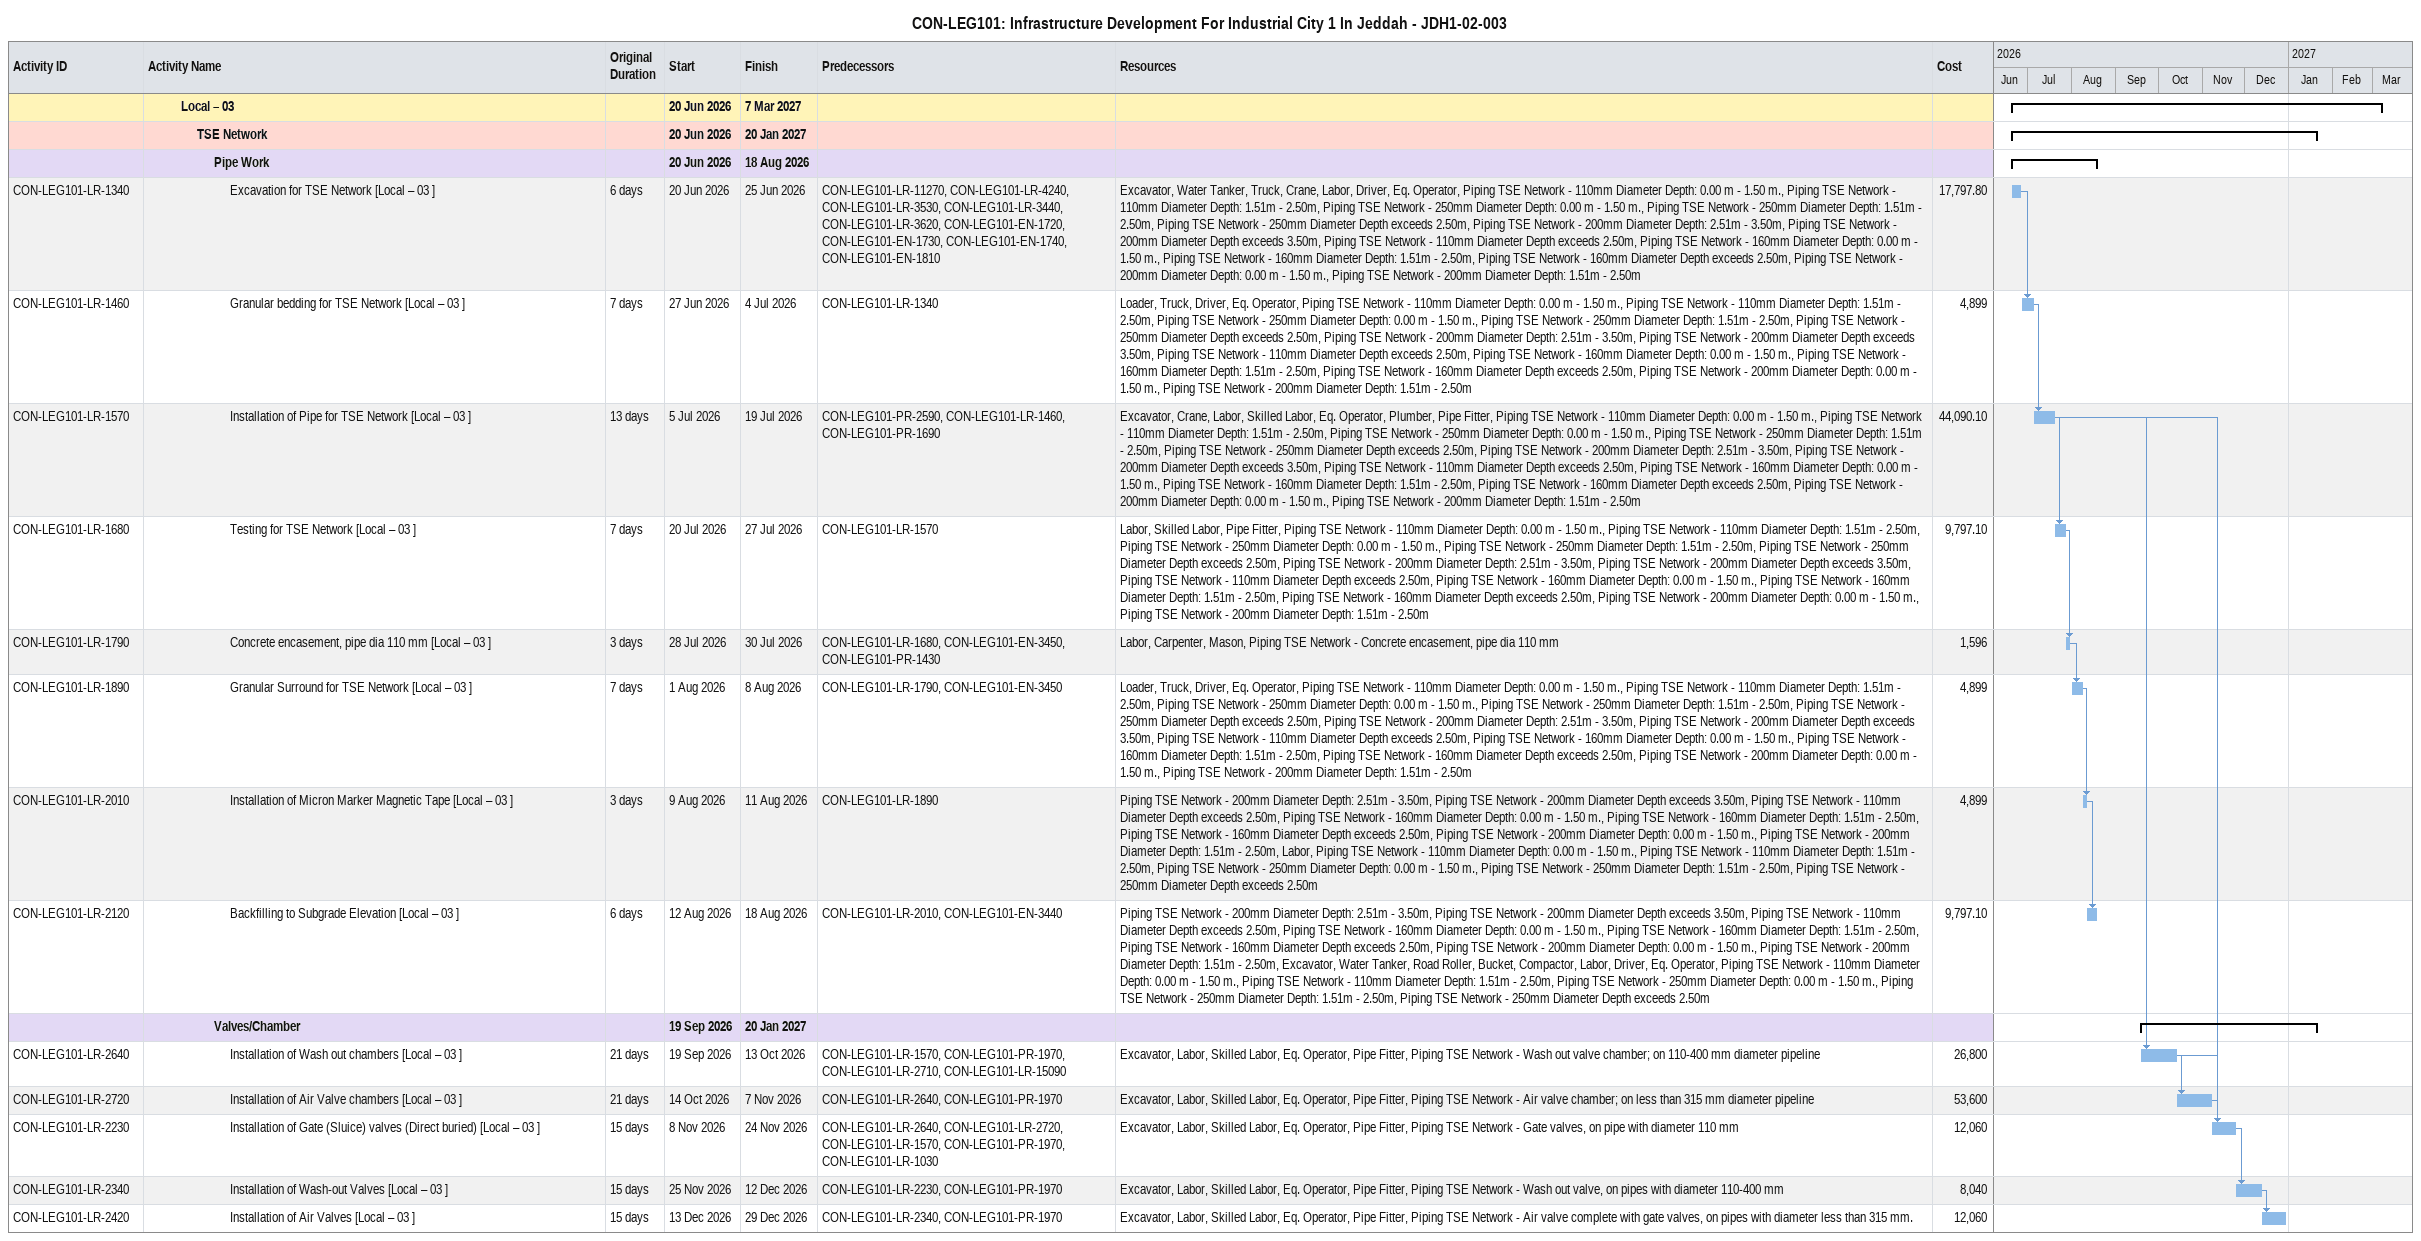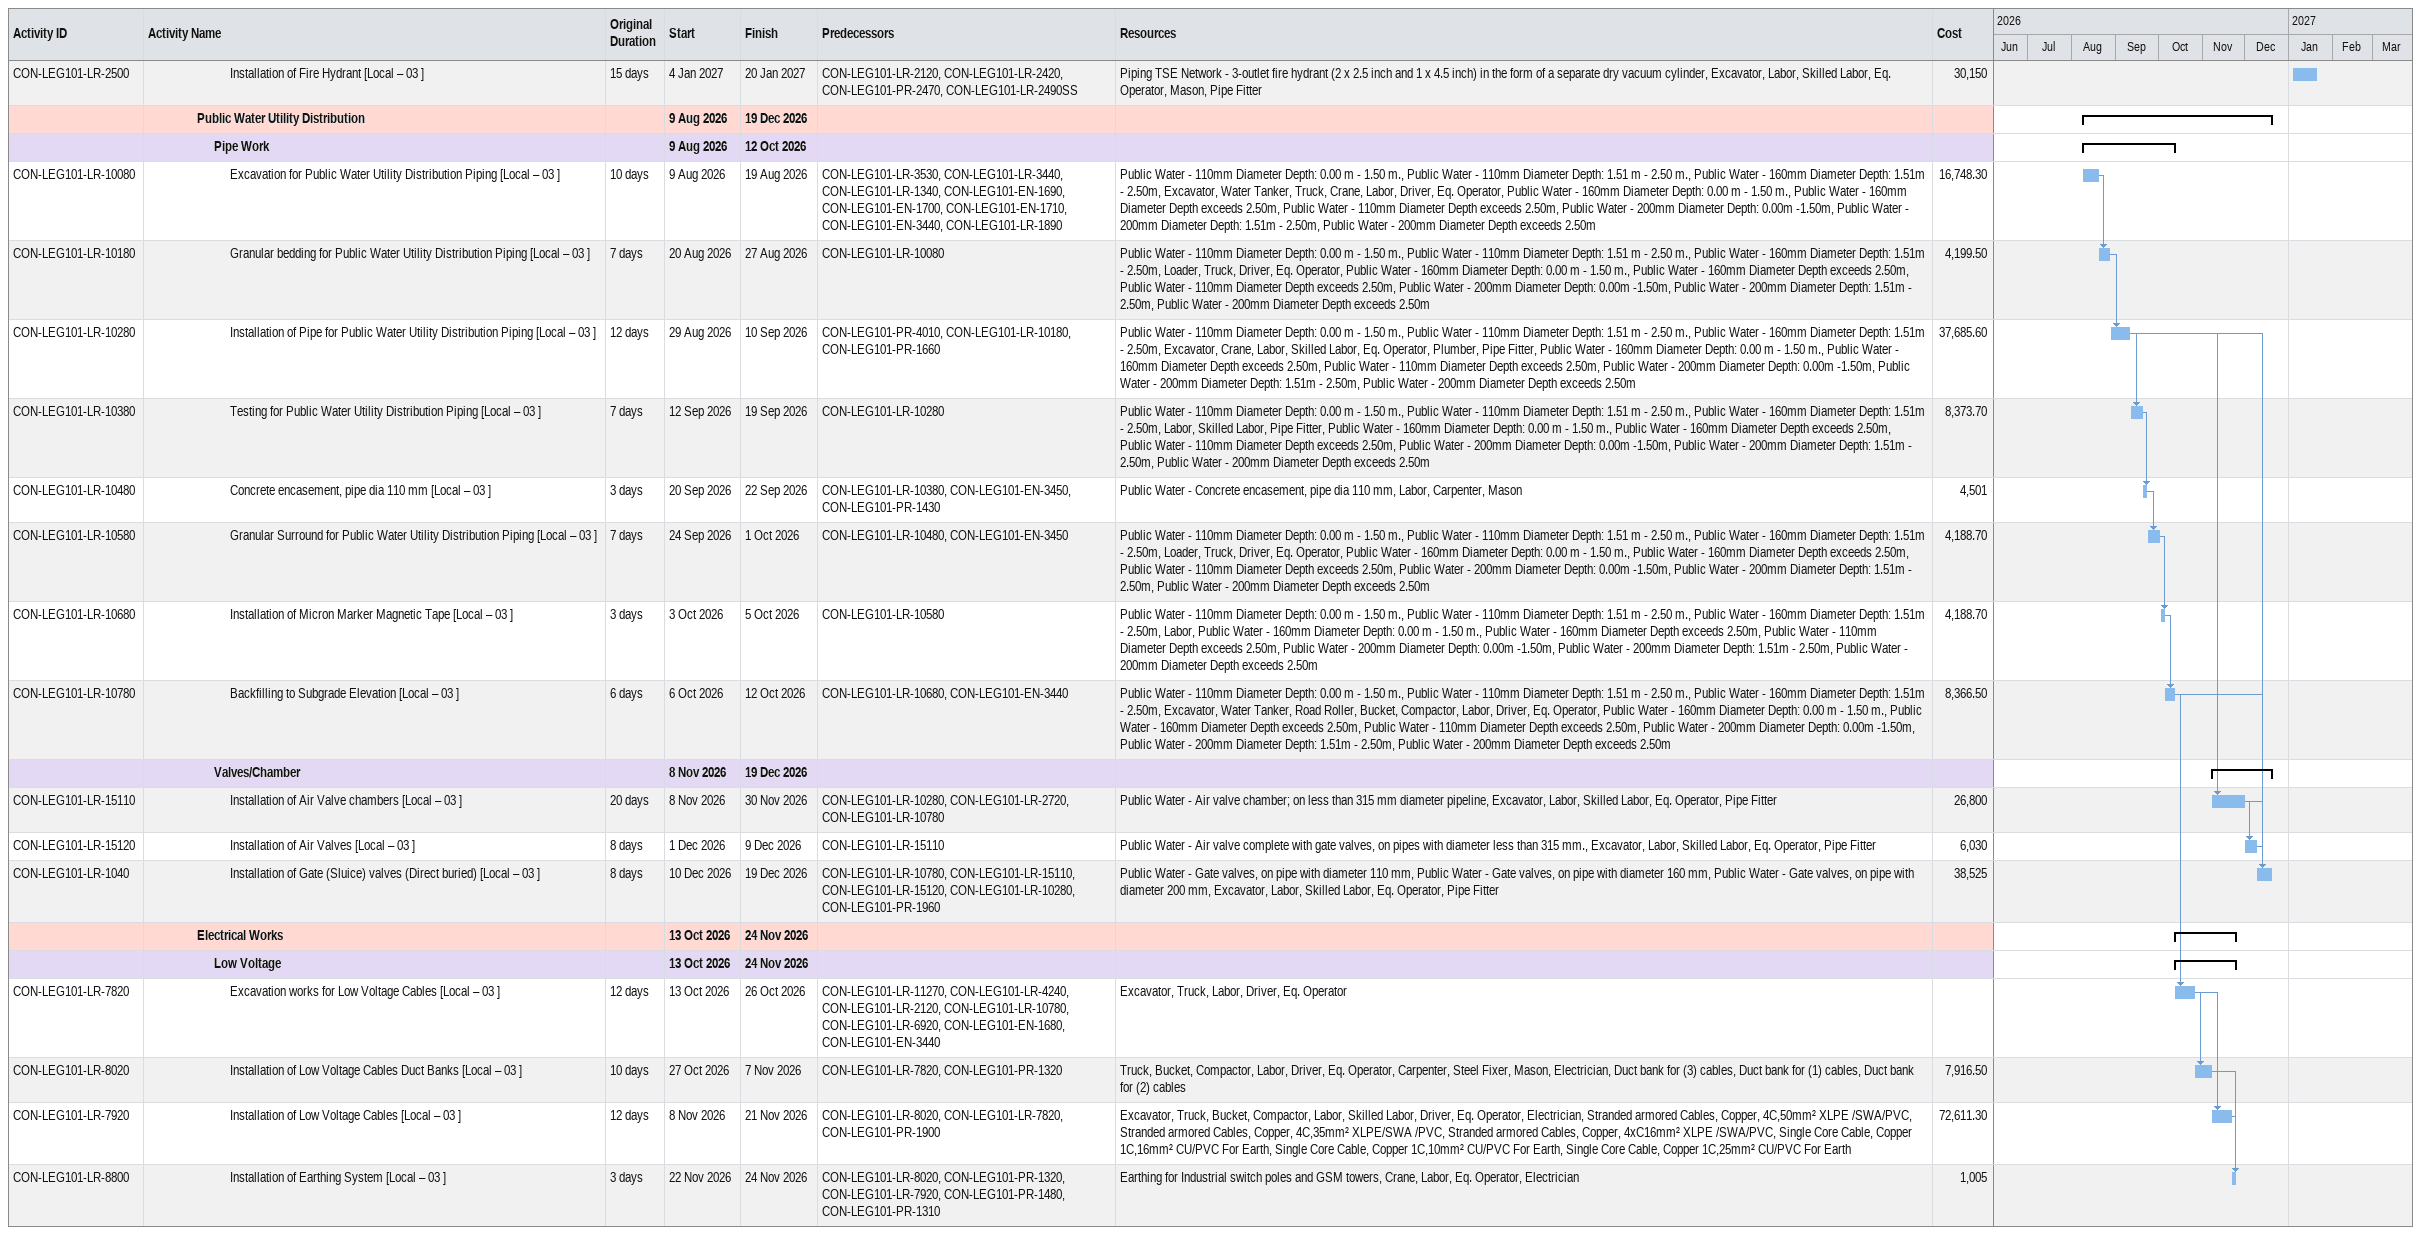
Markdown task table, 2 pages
CON-LEG101: Infrastructure Development For Industrial City 1 In Jeddah - JDH1-02-003

| ID | Level | Task | Original duration | Start | Finish | Predecessors | Resources | Cost |
|---|---|---|---|---|---|---|---|---|
|  | 3 | **Local – 03** |  | 2026-06-20 | 2027-03-07 |  |  |  |
|  | 4 | **TSE Network** |  | 2026-06-20 | 2027-01-20 |  |  |  |
|  | 5 | **Pipe Work** |  | 2026-06-20 | 2026-08-18 |  |  |  |
| CON-LEG101-LR-1340 | 6 | Excavation for TSE Network [Local – 03 ] | 6d | 2026-06-20 | 2026-06-25 | CON-LEG101-LR-11270, CON-LEG101-LR-4240, CON-LEG101-LR-3530, CON-LEG101-LR-3440, CON-LEG101-LR-3620, CON-LEG101-EN-1720, CON-LEG101-EN-1730, CON-LEG101-EN-1740, CON-LEG101-EN-1810 | Excavator, Water Tanker, Truck, Crane, Labor, Driver, Eq. Operator, Piping TSE Network - 110mm Diameter Depth: 0.00 m - 1.50 m., Piping TSE Network - 110mm Diameter Depth: 1.51m - 2.50m, Piping TSE Network - 250mm Diameter Depth: 0.00 m - 1.50 m., Piping TSE Network - 250mm Diameter Depth: 1.51m - 2.50m, Piping TSE Network - 250mm Diameter Depth exceeds 2.50m, Piping TSE Network - 200mm Diameter Depth: 2.51m - 3.50m, Piping TSE Network - 200mm Diameter Depth exceeds 3.50m, Piping TSE Network - 110mm Diameter Depth exceeds 2.50m, Piping TSE Network - 160mm Diameter Depth: 0.00 m - 1.50 m., Piping TSE Network - 160mm Diameter Depth: 1.51m - 2.50m, Piping TSE Network - 160mm Diameter Depth exceeds 2.50m, Piping TSE Network - 200mm Diameter Depth: 0.00 m - 1.50 m., Piping TSE Network - 200mm Diameter Depth: 1.51m - 2.50m | 17797.80 |
| CON-LEG101-LR-1460 | 6 | Granular bedding for TSE Network [Local – 03 ] | 7d | 2026-06-27 | 2026-07-04 | CON-LEG101-LR-1340 | Loader, Truck, Driver, Eq. Operator, Piping TSE Network - 110mm Diameter Depth: 0.00 m - 1.50 m., Piping TSE Network - 110mm Diameter Depth: 1.51m - 2.50m, Piping TSE Network - 250mm Diameter Depth: 0.00 m - 1.50 m., Piping TSE Network - 250mm Diameter Depth: 1.51m - 2.50m, Piping TSE Network - 250mm Diameter Depth exceeds 2.50m, Piping TSE Network - 200mm Diameter Depth: 2.51m - 3.50m, Piping TSE Network - 200mm Diameter Depth exceeds 3.50m, Piping TSE Network - 110mm Diameter Depth exceeds 2.50m, Piping TSE Network - 160mm Diameter Depth: 0.00 m - 1.50 m., Piping TSE Network - 160mm Diameter Depth: 1.51m - 2.50m, Piping TSE Network - 160mm Diameter Depth exceeds 2.50m, Piping TSE Network - 200mm Diameter Depth: 0.00 m - 1.50 m., Piping TSE Network - 200mm Diameter Depth: 1.51m - 2.50m | 4899 |
| CON-LEG101-LR-1570 | 6 | Installation of Pipe for TSE Network [Local – 03 ] | 13d | 2026-07-05 | 2026-07-19 | CON-LEG101-PR-2590, CON-LEG101-LR-1460, CON-LEG101-PR-1690 | Excavator, Crane, Labor, Skilled Labor, Eq. Operator, Plumber, Pipe Fitter, Piping TSE Network - 110mm Diameter Depth: 0.00 m - 1.50 m., Piping TSE Network - 110mm Diameter Depth: 1.51m - 2.50m, Piping TSE Network - 250mm Diameter Depth: 0.00 m - 1.50 m., Piping TSE Network - 250mm Diameter Depth: 1.51m - 2.50m, Piping TSE Network - 250mm Diameter Depth exceeds 2.50m, Piping TSE Network - 200mm Diameter Depth: 2.51m - 3.50m, Piping TSE Network - 200mm Diameter Depth exceeds 3.50m, Piping TSE Network - 110mm Diameter Depth exceeds 2.50m, Piping TSE Network - 160mm Diameter Depth: 0.00 m - 1.50 m., Piping TSE Network - 160mm Diameter Depth: 1.51m - 2.50m, Piping TSE Network - 160mm Diameter Depth exceeds 2.50m, Piping TSE Network - 200mm Diameter Depth: 0.00 m - 1.50 m., Piping TSE Network - 200mm Diameter Depth: 1.51m - 2.50m | 44090.10 |
| CON-LEG101-LR-1680 | 6 | Testing for TSE Network [Local – 03 ] | 7d | 2026-07-20 | 2026-07-27 | CON-LEG101-LR-1570 | Labor, Skilled Labor, Pipe Fitter, Piping TSE Network - 110mm Diameter Depth: 0.00 m - 1.50 m., Piping TSE Network - 110mm Diameter Depth: 1.51m - 2.50m, Piping TSE Network - 250mm Diameter Depth: 0.00 m - 1.50 m., Piping TSE Network - 250mm Diameter Depth: 1.51m - 2.50m, Piping TSE Network - 250mm Diameter Depth exceeds 2.50m, Piping TSE Network - 200mm Diameter Depth: 2.51m - 3.50m, Piping TSE Network - 200mm Diameter Depth exceeds 3.50m, Piping TSE Network - 110mm Diameter Depth exceeds 2.50m, Piping TSE Network - 160mm Diameter Depth: 0.00 m - 1.50 m., Piping TSE Network - 160mm Diameter Depth: 1.51m - 2.50m, Piping TSE Network - 160mm Diameter Depth exceeds 2.50m, Piping TSE Network - 200mm Diameter Depth: 0.00 m - 1.50 m., Piping TSE Network - 200mm Diameter Depth: 1.51m - 2.50m | 9797.10 |
| CON-LEG101-LR-1790 | 6 | Concrete encasement, pipe dia 110 mm [Local – 03 ] | 3d | 2026-07-28 | 2026-07-30 | CON-LEG101-LR-1680, CON-LEG101-EN-3450, CON-LEG101-PR-1430 | Labor, Carpenter, Mason, Piping TSE Network - Concrete encasement, pipe dia 110 mm | 1596 |
| CON-LEG101-LR-1890 | 6 | Granular Surround for TSE Network [Local – 03 ] | 7d | 2026-08-01 | 2026-08-08 | CON-LEG101-LR-1790, CON-LEG101-EN-3450 | Loader, Truck, Driver, Eq. Operator, Piping TSE Network - 110mm Diameter Depth: 0.00 m - 1.50 m., Piping TSE Network - 110mm Diameter Depth: 1.51m - 2.50m, Piping TSE Network - 250mm Diameter Depth: 0.00 m - 1.50 m., Piping TSE Network - 250mm Diameter Depth: 1.51m - 2.50m, Piping TSE Network - 250mm Diameter Depth exceeds 2.50m, Piping TSE Network - 200mm Diameter Depth: 2.51m - 3.50m, Piping TSE Network - 200mm Diameter Depth exceeds 3.50m, Piping TSE Network - 110mm Diameter Depth exceeds 2.50m, Piping TSE Network - 160mm Diameter Depth: 0.00 m - 1.50 m., Piping TSE Network - 160mm Diameter Depth: 1.51m - 2.50m, Piping TSE Network - 160mm Diameter Depth exceeds 2.50m, Piping TSE Network - 200mm Diameter Depth: 0.00 m - 1.50 m., Piping TSE Network - 200mm Diameter Depth: 1.51m - 2.50m | 4899 |
| CON-LEG101-LR-2010 | 6 | Installation of Micron Marker Magnetic Tape [Local – 03 ] | 3d | 2026-08-09 | 2026-08-11 | CON-LEG101-LR-1890 | Piping TSE Network - 200mm Diameter Depth: 2.51m - 3.50m, Piping TSE Network - 200mm Diameter Depth exceeds 3.50m, Piping TSE Network - 110mm Diameter Depth exceeds 2.50m, Piping TSE Network - 160mm Diameter Depth: 0.00 m - 1.50 m., Piping TSE Network - 160mm Diameter Depth: 1.51m - 2.50m, Piping TSE Network - 160mm Diameter Depth exceeds 2.50m, Piping TSE Network - 200mm Diameter Depth: 0.00 m - 1.50 m., Piping TSE Network - 200mm Diameter Depth: 1.51m - 2.50m, Labor, Piping TSE Network - 110mm Diameter Depth: 0.00 m - 1.50 m., Piping TSE Network - 110mm Diameter Depth: 1.51m - 2.50m, Piping TSE Network - 250mm Diameter Depth: 0.00 m - 1.50 m., Piping TSE Network - 250mm Diameter Depth: 1.51m - 2.50m, Piping TSE Network - 250mm Diameter Depth exceeds 2.50m | 4899 |
| CON-LEG101-LR-2120 | 6 | Backfilling to Subgrade Elevation [Local – 03 ] | 6d | 2026-08-12 | 2026-08-18 | CON-LEG101-LR-2010, CON-LEG101-EN-3440 | Piping TSE Network - 200mm Diameter Depth: 2.51m - 3.50m, Piping TSE Network - 200mm Diameter Depth exceeds 3.50m, Piping TSE Network - 110mm Diameter Depth exceeds 2.50m, Piping TSE Network - 160mm Diameter Depth: 0.00 m - 1.50 m., Piping TSE Network - 160mm Diameter Depth: 1.51m - 2.50m, Piping TSE Network - 160mm Diameter Depth exceeds 2.50m, Piping TSE Network - 200mm Diameter Depth: 0.00 m - 1.50 m., Piping TSE Network - 200mm Diameter Depth: 1.51m - 2.50m, Excavator, Water Tanker, Road Roller, Bucket, Compactor, Labor, Driver, Eq. Operator, Piping TSE Network - 110mm Diameter Depth: 0.00 m - 1.50 m., Piping TSE Network - 110mm Diameter Depth: 1.51m - 2.50m, Piping TSE Network - 250mm Diameter Depth: 0.00 m - 1.50 m., Piping TSE Network - 250mm Diameter Depth: 1.51m - 2.50m, Piping TSE Network - 250mm Diameter Depth exceeds 2.50m | 9797.10 |
|  | 5 | **Valves/Chamber** |  | 2026-09-19 | 2027-01-20 |  |  |  |
| CON-LEG101-LR-2640 | 6 | Installation of Wash out chambers [Local – 03 ] | 21d | 2026-09-19 | 2026-10-13 | CON-LEG101-LR-1570, CON-LEG101-PR-1970, CON-LEG101-LR-2710, CON-LEG101-LR-15090 | Excavator, Labor, Skilled Labor, Eq. Operator, Pipe Fitter, Piping TSE Network - Wash out valve chamber; on 110-400 mm diameter pipeline | 26800 |
| CON-LEG101-LR-2720 | 6 | Installation of Air Valve chambers [Local – 03 ] | 21d | 2026-10-14 | 2026-11-07 | CON-LEG101-LR-2640, CON-LEG101-PR-1970 | Excavator, Labor, Skilled Labor, Eq. Operator, Pipe Fitter, Piping TSE Network - Air valve chamber; on less than 315 mm diameter pipeline | 53600 |
| CON-LEG101-LR-2230 | 6 | Installation of Gate (Sluice) valves (Direct buried) [Local – 03 ] | 15d | 2026-11-08 | 2026-11-24 | CON-LEG101-LR-2640, CON-LEG101-LR-2720, CON-LEG101-LR-1570, CON-LEG101-PR-1970, CON-LEG101-LR-1030 | Excavator, Labor, Skilled Labor, Eq. Operator, Pipe Fitter, Piping TSE Network - Gate valves, on pipe with diameter 110 mm | 12060 |
| CON-LEG101-LR-2340 | 6 | Installation of Wash-out Valves [Local – 03 ] | 15d | 2026-11-25 | 2026-12-12 | CON-LEG101-LR-2230, CON-LEG101-PR-1970 | Excavator, Labor, Skilled Labor, Eq. Operator, Pipe Fitter, Piping TSE Network - Wash out valve, on pipes with diameter 110-400 mm | 8040 |
| CON-LEG101-LR-2420 | 6 | Installation of Air Valves [Local – 03 ] | 15d | 2026-12-13 | 2026-12-29 | CON-LEG101-LR-2340, CON-LEG101-PR-1970 | Excavator, Labor, Skilled Labor, Eq. Operator, Pipe Fitter, Piping TSE Network - Air valve complete with gate valves, on pipes with diameter less than 315 mm. | 12060 |
| CON-LEG101-LR-2500 | 6 | Installation of Fire Hydrant [Local – 03 ] | 15d | 2027-01-04 | 2027-01-20 | CON-LEG101-LR-2120, CON-LEG101-LR-2420, CON-LEG101-PR-2470, CON-LEG101-LR-2490SS | Piping TSE Network - 3-outlet fire hydrant (2 x 2.5 inch and 1 x 4.5 inch) in the form of a separate dry vacuum cylinder, Excavator, Labor, Skilled Labor, Eq. Operator, Mason, Pipe Fitter | 30150 |
|  | 4 | **Public Water Utility Distribution** |  | 2026-08-09 | 2026-12-19 |  |  |  |
|  | 5 | **Pipe Work** |  | 2026-08-09 | 2026-10-12 |  |  |  |
| CON-LEG101-LR-10080 | 6 | Excavation for Public Water Utility Distribution Piping [Local – 03 ] | 10d | 2026-08-09 | 2026-08-19 | CON-LEG101-LR-3530, CON-LEG101-LR-3440, CON-LEG101-LR-1340, CON-LEG101-EN-1690, CON-LEG101-EN-1700, CON-LEG101-EN-1710, CON-LEG101-EN-3440, CON-LEG101-LR-1890 | Public Water - 110mm Diameter Depth: 0.00 m - 1.50 m., Public Water - 110mm Diameter Depth: 1.51 m - 2.50 m., Public Water - 160mm Diameter Depth: 1.51m - 2.50m, Excavator, Water Tanker, Truck, Crane, Labor, Driver, Eq. Operator, Public Water - 160mm Diameter Depth: 0.00 m - 1.50 m., Public Water - 160mm Diameter Depth exceeds 2.50m, Public Water - 110mm Diameter Depth exceeds 2.50m, Public Water - 200mm Diameter Depth: 0.00m -1.50m, Public Water - 200mm Diameter Depth: 1.51m - 2.50m, Public Water - 200mm Diameter Depth exceeds 2.50m | 16748.30 |
| CON-LEG101-LR-10180 | 6 | Granular bedding for Public Water Utility Distribution Piping [Local – 03 ] | 7d | 2026-08-20 | 2026-08-27 | CON-LEG101-LR-10080 | Public Water - 110mm Diameter Depth: 0.00 m - 1.50 m., Public Water - 110mm Diameter Depth: 1.51 m - 2.50 m., Public Water - 160mm Diameter Depth: 1.51m - 2.50m, Loader, Truck, Driver, Eq. Operator, Public Water - 160mm Diameter Depth: 0.00 m - 1.50 m., Public Water - 160mm Diameter Depth exceeds 2.50m, Public Water - 110mm Diameter Depth exceeds 2.50m, Public Water - 200mm Diameter Depth: 0.00m -1.50m, Public Water - 200mm Diameter Depth: 1.51m - 2.50m, Public Water - 200mm Diameter Depth exceeds 2.50m | 4199.50 |
| CON-LEG101-LR-10280 | 6 | Installation of Pipe for Public Water Utility Distribution Piping [Local – 03 ] | 12d | 2026-08-29 | 2026-09-10 | CON-LEG101-PR-4010, CON-LEG101-LR-10180, CON-LEG101-PR-1660 | Public Water - 110mm Diameter Depth: 0.00 m - 1.50 m., Public Water - 110mm Diameter Depth: 1.51 m - 2.50 m., Public Water - 160mm Diameter Depth: 1.51m - 2.50m, Excavator, Crane, Labor, Skilled Labor, Eq. Operator, Plumber, Pipe Fitter, Public Water - 160mm Diameter Depth: 0.00 m - 1.50 m., Public Water - 160mm Diameter Depth exceeds 2.50m, Public Water - 110mm Diameter Depth exceeds 2.50m, Public Water - 200mm Diameter Depth: 0.00m -1.50m, Public Water - 200mm Diameter Depth: 1.51m - 2.50m, Public Water - 200mm Diameter Depth exceeds 2.50m | 37685.60 |
| CON-LEG101-LR-10380 | 6 | Testing for Public Water Utility Distribution Piping [Local – 03 ] | 7d | 2026-09-12 | 2026-09-19 | CON-LEG101-LR-10280 | Public Water - 110mm Diameter Depth: 0.00 m - 1.50 m., Public Water - 110mm Diameter Depth: 1.51 m - 2.50 m., Public Water - 160mm Diameter Depth: 1.51m - 2.50m, Labor, Skilled Labor, Pipe Fitter, Public Water - 160mm Diameter Depth: 0.00 m - 1.50 m., Public Water - 160mm Diameter Depth exceeds 2.50m, Public Water - 110mm Diameter Depth exceeds 2.50m, Public Water - 200mm Diameter Depth: 0.00m -1.50m, Public Water - 200mm Diameter Depth: 1.51m - 2.50m, Public Water - 200mm Diameter Depth exceeds 2.50m | 8373.70 |
| CON-LEG101-LR-10480 | 6 | Concrete encasement, pipe dia 110 mm [Local – 03 ] | 3d | 2026-09-20 | 2026-09-22 | CON-LEG101-LR-10380, CON-LEG101-EN-3450, CON-LEG101-PR-1430 | Public Water - Concrete encasement, pipe dia 110 mm, Labor, Carpenter, Mason | 4501 |
| CON-LEG101-LR-10580 | 6 | Granular Surround for Public Water Utility Distribution Piping [Local – 03 ] | 7d | 2026-09-24 | 2026-10-01 | CON-LEG101-LR-10480, CON-LEG101-EN-3450 | Public Water - 110mm Diameter Depth: 0.00 m - 1.50 m., Public Water - 110mm Diameter Depth: 1.51 m - 2.50 m., Public Water - 160mm Diameter Depth: 1.51m - 2.50m, Loader, Truck, Driver, Eq. Operator, Public Water - 160mm Diameter Depth: 0.00 m - 1.50 m., Public Water - 160mm Diameter Depth exceeds 2.50m, Public Water - 110mm Diameter Depth exceeds 2.50m, Public Water - 200mm Diameter Depth: 0.00m -1.50m, Public Water - 200mm Diameter Depth: 1.51m - 2.50m, Public Water - 200mm Diameter Depth exceeds 2.50m | 4188.70 |
| CON-LEG101-LR-10680 | 6 | Installation of Micron Marker Magnetic Tape [Local – 03 ] | 3d | 2026-10-03 | 2026-10-05 | CON-LEG101-LR-10580 | Public Water - 110mm Diameter Depth: 0.00 m - 1.50 m., Public Water - 110mm Diameter Depth: 1.51 m - 2.50 m., Public Water - 160mm Diameter Depth: 1.51m - 2.50m, Labor, Public Water - 160mm Diameter Depth: 0.00 m - 1.50 m., Public Water - 160mm Diameter Depth exceeds 2.50m, Public Water - 110mm Diameter Depth exceeds 2.50m, Public Water - 200mm Diameter Depth: 0.00m -1.50m, Public Water - 200mm Diameter Depth: 1.51m - 2.50m, Public Water - 200mm Diameter Depth exceeds 2.50m | 4188.70 |
| CON-LEG101-LR-10780 | 6 | Backfilling to Subgrade Elevation [Local – 03 ] | 6d | 2026-10-06 | 2026-10-12 | CON-LEG101-LR-10680, CON-LEG101-EN-3440 | Public Water - 110mm Diameter Depth: 0.00 m - 1.50 m., Public Water - 110mm Diameter Depth: 1.51 m - 2.50 m., Public Water - 160mm Diameter Depth: 1.51m - 2.50m, Excavator, Water Tanker, Road Roller, Bucket, Compactor, Labor, Driver, Eq. Operator, Public Water - 160mm Diameter Depth: 0.00 m - 1.50 m., Public Water - 160mm Diameter Depth exceeds 2.50m, Public Water - 110mm Diameter Depth exceeds 2.50m, Public Water - 200mm Diameter Depth: 0.00m -1.50m, Public Water - 200mm Diameter Depth: 1.51m - 2.50m, Public Water - 200mm Diameter Depth exceeds 2.50m | 8366.50 |
|  | 5 | **Valves/Chamber** |  | 2026-11-08 | 2026-12-19 |  |  |  |
| CON-LEG101-LR-15110 | 6 | Installation of Air Valve chambers [Local – 03 ] | 20d | 2026-11-08 | 2026-11-30 | CON-LEG101-LR-10280, CON-LEG101-LR-2720, CON-LEG101-LR-10780 | Public Water - Air valve chamber; on less than 315 mm diameter pipeline, Excavator, Labor, Skilled Labor, Eq. Operator, Pipe Fitter | 26800 |
| CON-LEG101-LR-15120 | 6 | Installation of Air Valves [Local – 03 ] | 8d | 2026-12-01 | 2026-12-09 | CON-LEG101-LR-15110 | Public Water - Air valve complete with gate valves, on pipes with diameter less than 315 mm., Excavator, Labor, Skilled Labor, Eq. Operator, Pipe Fitter | 6030 |
| CON-LEG101-LR-1040 | 6 | Installation of Gate (Sluice) valves (Direct buried) [Local – 03 ] | 8d | 2026-12-10 | 2026-12-19 | CON-LEG101-LR-10780, CON-LEG101-LR-15110, CON-LEG101-LR-15120, CON-LEG101-LR-10280, CON-LEG101-PR-1960 | Public Water - Gate valves, on pipe with diameter 110 mm, Public Water - Gate valves, on pipe with diameter 160 mm, Public Water - Gate valves, on pipe with diameter 200 mm, Excavator, Labor, Skilled Labor, Eq. Operator, Pipe Fitter | 38525 |
|  | 4 | **Electrical Works** |  | 2026-10-13 | 2026-11-24 |  |  |  |
|  | 5 | **Low Voltage** |  | 2026-10-13 | 2026-11-24 |  |  |  |
| CON-LEG101-LR-7820 | 6 | Excavation works for Low Voltage Cables [Local – 03 ] | 12d | 2026-10-13 | 2026-10-26 | CON-LEG101-LR-11270, CON-LEG101-LR-4240, CON-LEG101-LR-2120, CON-LEG101-LR-10780, CON-LEG101-LR-6920, CON-LEG101-EN-1680, CON-LEG101-EN-3440 | Excavator, Truck, Labor, Driver, Eq. Operator |  |
| CON-LEG101-LR-8020 | 6 | Installation of Low Voltage Cables Duct Banks [Local – 03 ] | 10d | 2026-10-27 | 2026-11-07 | CON-LEG101-LR-7820, CON-LEG101-PR-1320 | Truck, Bucket, Compactor, Labor, Driver, Eq. Operator, Carpenter, Steel Fixer, Mason, Electrician, Duct bank for (3) cables, Duct bank for (1) cables, Duct bank for (2) cables | 7916.50 |
| CON-LEG101-LR-7920 | 6 | Installation of Low Voltage Cables [Local – 03 ] | 12d | 2026-11-08 | 2026-11-21 | CON-LEG101-LR-8020, CON-LEG101-LR-7820, CON-LEG101-PR-1900 | Excavator, Truck, Bucket, Compactor, Labor, Skilled Labor, Driver, Eq. Operator, Electrician, Stranded armored Cables, Copper, 4C,50mm² XLPE /SWA/PVC, Stranded armored Cables, Copper, 4C,35mm² XLPE/SWA /PVC, Stranded armored Cables, Copper, 4xC16mm² XLPE /SWA/PVC, Single Core Cable, Copper 1C,16mm² CU/PVC For Earth, Single Core Cable, Copper 1C,10mm² CU/PVC For Earth, Single Core Cable, Copper 1C,25mm² CU/PVC For Earth | 72611.30 |
| CON-LEG101-LR-8800 | 6 | Installation of Earthing System [Local – 03 ] | 3d | 2026-11-22 | 2026-11-24 | CON-LEG101-LR-8020, CON-LEG101-PR-1320, CON-LEG101-LR-7920, CON-LEG101-PR-1480, CON-LEG101-PR-1310 | Earthing for Industrial switch poles and GSM towers, Crane, Labor, Eq. Operator, Electrician | 1005 |
